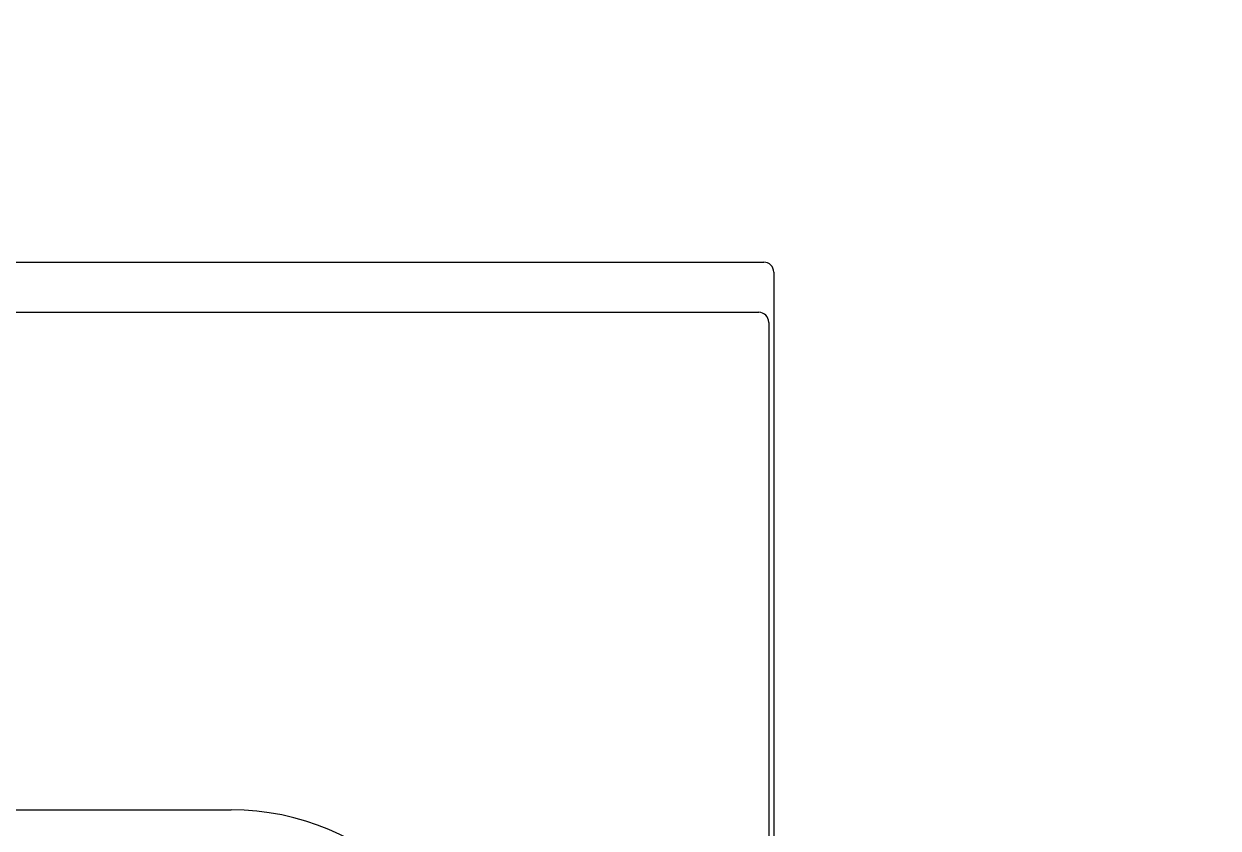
# Model space of a CAD drawing. Extents: x 1225654 to 1325654, y 924838 to 1022543.
# Drawn here: x 1271254 to 1276015, y 1010045 to 1013252 of the extents above; entities that cross this region are included whole.
import ezdxf

# ---------------------------------------------------------------- set-up
doc = ezdxf.new("R2010")
doc.units = 13

msp = doc.modelspace()

# ---------------------------------------------------------------- linework, layer by layer
for p, q in [((1270753.4, 1012301.8), (1274203.3, 1012301.8)), ((1274243.3, 1012261.8), (1274243.3, 1006093.5)), ((1270753.4, 1012101.8), (1274183.3, 1012101.8)), ((1274223.3, 1012061.8), (1274223.3, 1006090.3)), ((1266147.6, 1010118.1), (1272079.9, 1010118.1))]:
    msp.add_line(p, q)
msp.add_lwpolyline([(1260678.3, 924838.4), (1290630.1, 924838.4, 6.524121)], format="xyb", close=True)
msp.add_lwpolyline([(1260678.3, 924838.4), (1290630.1, 924838.4, 6.524121)], format="xyb", close=True)
for centre, radius in [((1274203.3, 1012261.8), 40), ((1274183.3, 1012061.8), 40), ((1272079.9, 1009118.1), 1000)]:
    msp.add_arc(centre, radius, 0, 90)

doc.saveas('drawing.dxf')
